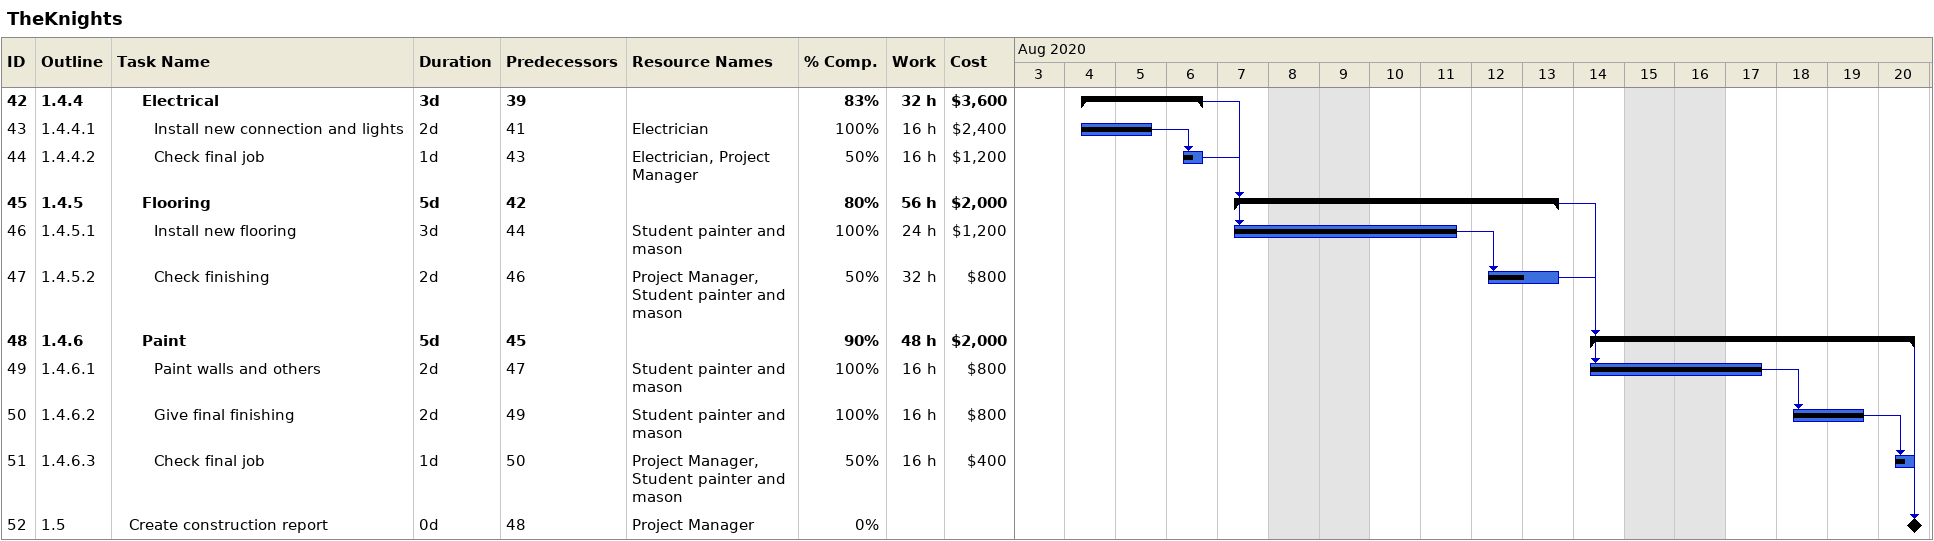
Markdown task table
TheKnights

| ID | WBS | Task | Duration | Start | Finish | Predecessors | Resources | % complete | Work (h) | Cost ($) |
|---|---|---|---|---|---|---|---|---|---|---|
| 42 | 1.4.4 | **Electrical** | 3d | 2020-08-04 | 2020-08-06 | 39 |  | 83 | 32 | 3600 |
| 43 | 1.4.4.1 | Install new connection and lights | 2d | 2020-08-04 | 2020-08-05 | 41 | Electrician | 100 | 16 | 2400 |
| 44 | 1.4.4.2 | Check final job | 1d | 2020-08-06 | 2020-08-06 | 43 | Electrician, Project Manager | 50 | 16 | 1200 |
| 45 | 1.4.5 | **Flooring** | 5d | 2020-08-07 | 2020-08-13 | 42 |  | 80 | 56 | 2000 |
| 46 | 1.4.5.1 | Install new flooring | 3d | 2020-08-07 | 2020-08-11 | 44 | Student painter and mason | 100 | 24 | 1200 |
| 47 | 1.4.5.2 | Check finishing | 2d | 2020-08-12 | 2020-08-13 | 46 | Project Manager, Student painter and mason | 50 | 32 | 800 |
| 48 | 1.4.6 | **Paint** | 5d | 2020-08-14 | 2020-08-20 | 45 |  | 90 | 48 | 2000 |
| 49 | 1.4.6.1 | Paint walls and others | 2d | 2020-08-14 | 2020-08-17 | 47 | Student painter and mason | 100 | 16 | 800 |
| 50 | 1.4.6.2 | Give final finishing | 2d | 2020-08-18 | 2020-08-19 | 49 | Student painter and mason | 100 | 16 | 800 |
| 51 | 1.4.6.3 | Check final job | 1d | 2020-08-20 | 2020-08-20 | 50 | Project Manager, Student painter and mason | 50 | 16 | 400 |
| 52 | 1.5 | Create construction report | 0d | 2020-08-20 | 2020-08-20 | 48 | Project Manager | 0 |  |  |
